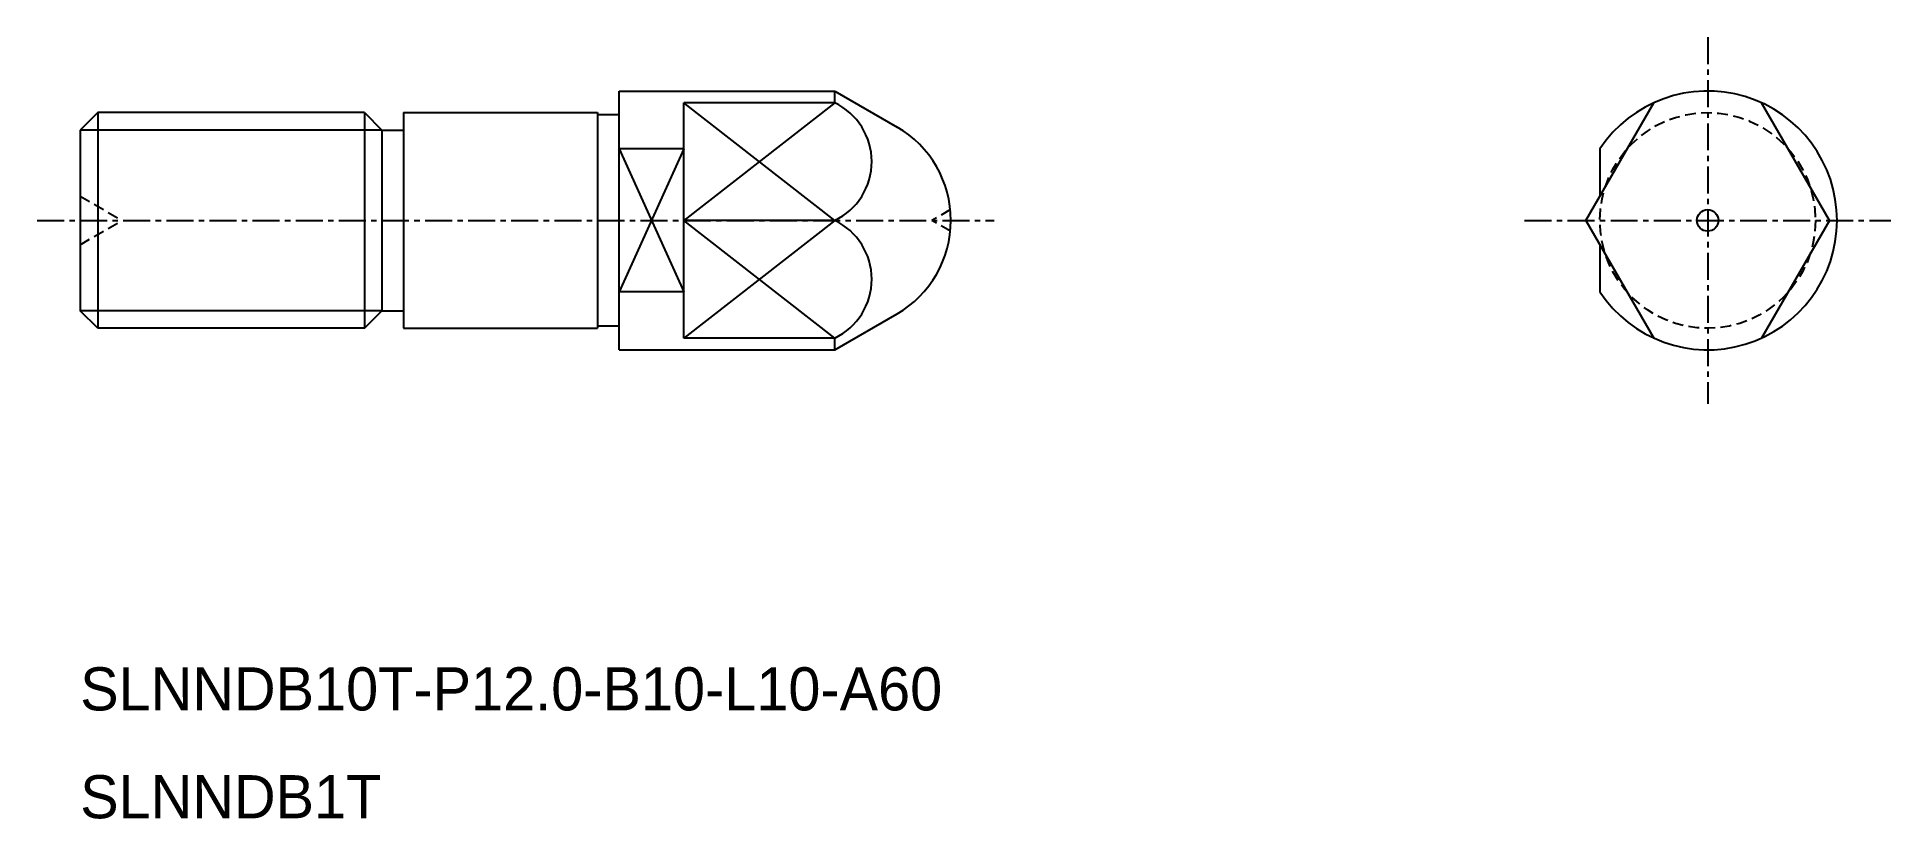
# Model space of a CAD drawing. Extents: x -1530.7 to -1444.7, y -727.4 to -691.2.
import ezdxf

# ---------------------------------------------------------------- set-up
doc = ezdxf.new("R2010")
doc.units = 0
doc.linetypes.add('CENTER', pattern=[2, 1.25, -0.25, 0.25, -0.25])
doc.linetypes.add('DASHED', pattern=[0.75, 0.5, -0.25])
doc.layers.get('0').update_dxf_attribs({"linetype": 'CONTINUOUS'})
doc.layers.add('CENTER', color=1, linetype='CENTER')

msp = doc.modelspace()

# ---------------------------------------------------------------- linework, layer by layer
at = {"color": 7, "linetype": 'CONTINUOUS'}
for p, q in [((-1503.73, -693.66), (-1493.73, -693.66)), ((-1503.73, -705.66), (-1503.73, -693.66)), ((-1493.73, -693.66), (-1490.838, -695.33)), ((-1493.73, -694.205), (-1493.73, -693.66)), ((-1527.918, -694.66), (-1528.73, -695.472)), ((-1515.542, -694.66), (-1527.918, -694.66)), ((-1527.914, -694.66), (-1527.914, -704.66)), ((-1515.547, -694.66), (-1515.547, -704.66)), ((-1515.542, -694.66), (-1514.73, -695.472)), ((-1513.73, -694.66), (-1504.73, -694.66)), ((-1513.73, -694.66), (-1513.73, -704.66)), ((-1504.73, -694.66), (-1504.73, -704.66)), ((-1503.73, -694.76), (-1504.73, -694.76)), ((-1500.73, -705.114), (-1500.73, -694.205)), ((-1493.73, -694.205), (-1500.73, -694.205)), ((-1528.73, -695.472), (-1528.73, -703.848)), ((-1514.73, -695.472), (-1514.73, -703.848)), ((-1514.73, -695.472), (-1513.73, -695.472)), ((-1493.73, -699.66), (-1500.73, -699.66)), ((-1527.918, -704.66), (-1528.73, -703.848)), ((-1515.542, -704.66), (-1514.73, -703.848)), ((-1514.73, -703.848), (-1513.73, -703.848)), ((-1493.73, -705.66), (-1490.838, -703.99)), ((-1515.542, -704.66), (-1527.918, -704.66)), ((-1513.73, -704.66), (-1504.73, -704.66)), ((-1503.73, -704.56), (-1504.73, -704.56)), ((-1493.73, -705.114), (-1500.73, -705.114)), ((-1493.73, -705.66), (-1493.73, -705.114)), ((-1503.73, -705.66), (-1493.73, -705.66))]:
    msp.add_line(p, q, dxfattribs=at)
at = {"color": 3, "linetype": 'CONTINUOUS'}
for p, q in [((-1493.73, -694.205), (-1500.73, -699.66)), ((-1493.73, -699.66), (-1500.73, -694.205)), ((-1514.73, -695.472), (-1528.73, -695.472)), ((-1500.73, -696.343), (-1503.73, -702.976)), ((-1503.73, -696.343), (-1500.73, -702.976)), ((-1493.73, -699.66), (-1500.73, -705.114)), ((-1493.73, -705.114), (-1500.73, -699.66)), ((-1514.73, -703.848), (-1528.73, -703.848))]:
    msp.add_line(p, q, dxfattribs=at)
for p, q in [((-1500.73, -696.343), (-1503.73, -696.343)), ((-1458.23, -696.343), (-1458.23, -698.536)), ((-1458.23, -700.784), (-1458.23, -702.976)), ((-1500.73, -702.976), (-1503.73, -702.976))]:
    msp.add_line(p, q)
at = {"color": 3, "linetype": 'DASHED'}
for p, q in [((-1528.73, -698.535), (-1526.782, -699.66)), ((-1488.363, -699.16), (-1489.229, -699.66)), ((-1528.73, -700.785), (-1526.782, -699.66)), ((-1488.363, -700.16), (-1489.229, -699.66))]:
    msp.add_line(p, q, dxfattribs=at)
msp.add_circle((-1453.23, -699.66), 5, dxfattribs=at)
for centre in [(-1495.032, -696.933), (-1495.032, -702.387)]:
    msp.add_arc(centre, 3.022, 295.52032, 64.47968)
at = {"color": 7, "linetype": 'CONTINUOUS'}
msp.add_arc((-1493.338, -699.66), 5, 300, 60, dxfattribs=at)
at = {"layer": 'CENTER', "color": 1, "linetype": 'CENTER'}
for p, q in [((-1453.23, -691.16), (-1453.23, -708.16)), ((-1530.73, -699.66), (-1486.338, -699.66)), ((-1461.73, -699.66), (-1444.73, -699.66))]:
    msp.add_line(p, q, dxfattribs=at)
at = {"layer": 'CENTER', "color": 7, "linetype": 'CONTINUOUS'}
for p, q in [((-1458.879, -699.66), (-1455.73, -694.205)), ((-1447.581, -699.66), (-1450.73, -694.205)), ((-1458.879, -699.66), (-1455.73, -705.114)), ((-1447.581, -699.66), (-1450.73, -705.114))]:
    msp.add_line(p, q, dxfattribs=at)
msp.add_circle((-1453.23, -699.66), 0.5, dxfattribs=at)
msp.add_arc((-1453.23, -699.66), 6, 213.55731, 146.44269, dxfattribs=at)

# ---------------------------------------------------------------- texts
at = {"color": 7, "linetype": 'CONTINUOUS'}
for s, p in [('SLNNDB10T-P12.0-B10-L10-A60', (-1528.73, -722.381)), ('SLNNDB1T', (-1528.73, -727.381))]:
    msp.add_text(s, height=2, dxfattribs=at).set_placement(p)

doc.saveas('drawing.dxf')
